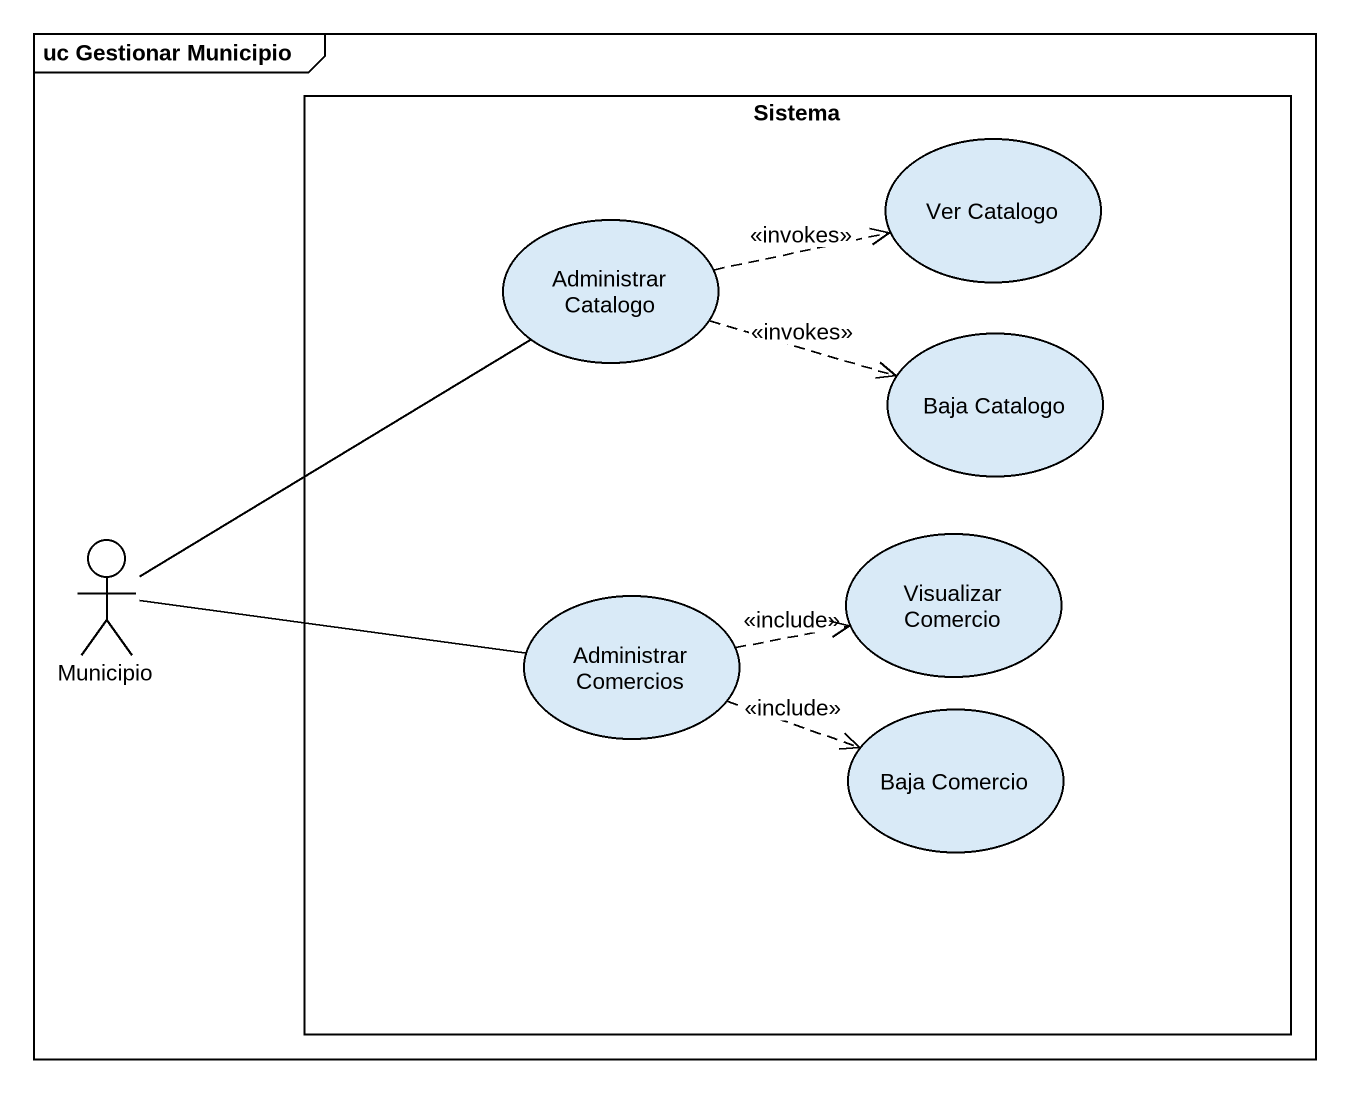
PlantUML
@startuml
mainframe uc Gestionar Municipio
rectangle Sistema {
  usecase "Ver Catalogo" as Ver_Catalogo
  usecase "Administrar Catalogo" as Administrar_Catalogo
  usecase "Baja Catalogo" as Baja_Catalogo
  usecase "Visualizar Comercio" as Visualizar_Comercio
  usecase "Administrar Comercios" as Administrar_Comercios
  usecase "Baja Comercio" as Baja_Comercio
}
actor Municipio
Administrar_Catalogo .right.> Ver_Catalogo : <<invokes>>
Administrar_Catalogo .right.> Baja_Catalogo : <<invokes>>
Municipio -up- Administrar_Catalogo
Administrar_Comercios -left- Municipio
Administrar_Comercios .right.> Visualizar_Comercio : <<include>>
Administrar_Comercios .right.> Baja_Comercio : <<include>>
@enduml
